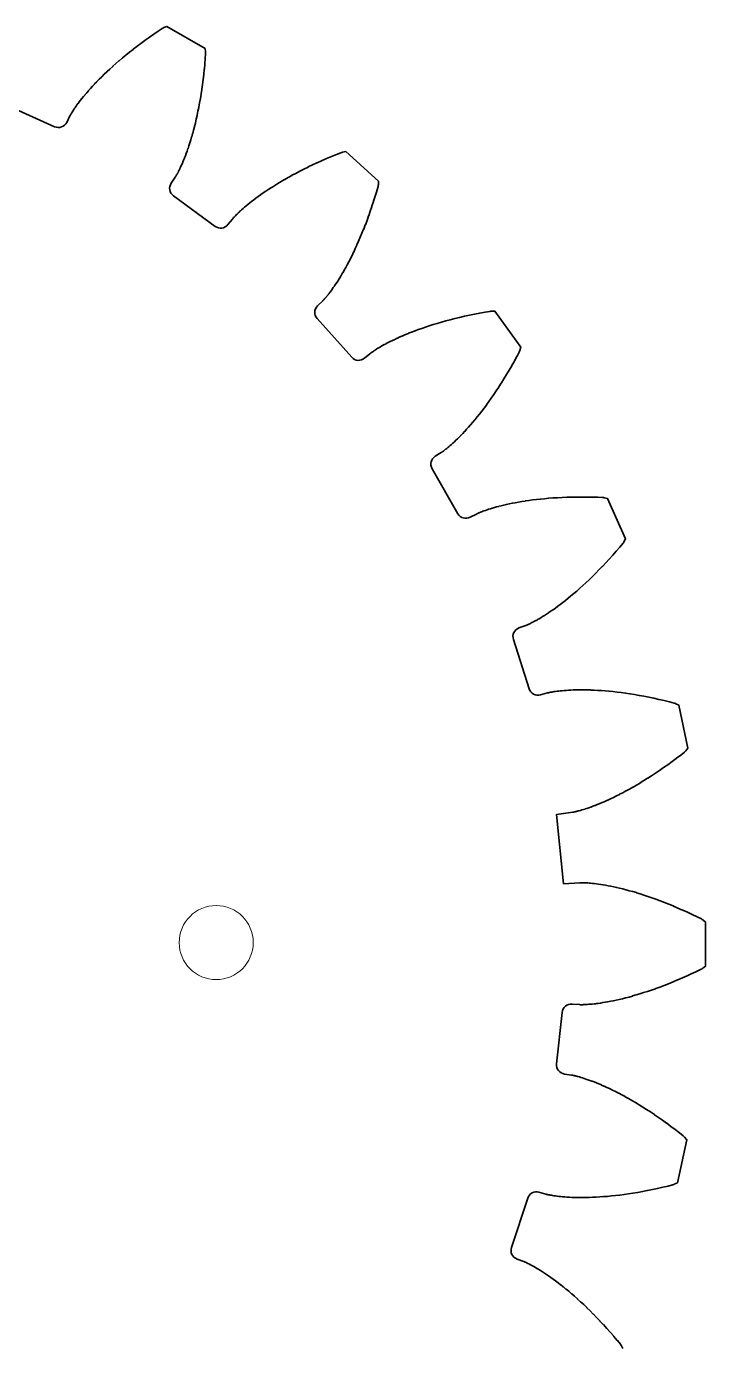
# Model space of a CAD drawing. Header units: millimetres. Extents: x 16327 to 16632, y 30408 to 30707.
# Drawn here: x 16479.3 to 16552.7, y 30551 to 30693.6 of the extents above; entities that cross this region are included whole.
import ezdxf

# ---------------------------------------------------------------- set-up
doc = ezdxf.new("R2010")
doc.units = ezdxf.units.MM
doc.header["$MEASUREMENT"] = 0
doc.layers.add('2D Drafting - General_Pen_No__21', color=7, linetype='Continuous', lineweight=20)
doc.layers.add('2D Drafting - General_Pen_No__6', color=5, linetype='Continuous', lineweight=35)

msp = doc.modelspace()

# ---------------------------------------------------------------- linework, layer by layer
at = {"layer": '2D Drafting - General_Pen_No__21', "linetype": 'Continuous'}
msp.add_circle((16499.78, 30594.64), 4, dxfattribs=at)
at = {"layer": '2D Drafting - General_Pen_No__6', "linetype": 'Continuous', "flags": 128}
msp.add_lwpolyline([(16543.72, 30550.78), (16543.55, 30551.1, 0.048938), (16543.44, 30551.26), (16543.12, 30551.65, 0.003432), (16543.11, 30551.66), (16542.74, 30552.1, 0.002717), (16542.73, 30552.11), (16542.36, 30552.54, 0.003424), (16542.35, 30552.55), (16541.97, 30552.97), (16541.61, 30553.37, 0.00291), (16541.6, 30553.38), (16541.24, 30553.76, 0.00364), (16541.23, 30553.77), (16540.87, 30554.15), (16540.53, 30554.51, 0.004215), (16540.51, 30554.52), (16540.17, 30554.87), (16539.83, 30555.2, 0.003229), (16539.82, 30555.21), (16539.48, 30555.53), (16539.15, 30555.84, 0.004122), (16539.14, 30555.85), (16538.82, 30556.14, 0.002856), (16538.81, 30556.15), (16538.49, 30556.43), (16538.19, 30556.7, 0.004246), (16538.18, 30556.71), (16537.87, 30556.97), (16537.58, 30557.21, 0.003254), (16537.57, 30557.22), (16537.29, 30557.45, 0.003076), (16537.28, 30557.46), (16537, 30557.67, 0.002937), (16536.99, 30557.68), (16536.72, 30557.89, 0.002669), (16536.71, 30557.89), (16536.45, 30558.1), (16536.2, 30558.28, 0.005486), (16536.18, 30558.29), (16535.94, 30558.47), (16535.69, 30558.64), (16535.47, 30558.79, 0.005128), (16535.46, 30558.8), (16535.24, 30558.95), (16535.03, 30559.08, 0.00265), (16535.02, 30559.09), (16534.83, 30559.21, 0.004577), (16534.81, 30559.22), (16534.62, 30559.34), (16534.45, 30559.44, 0.003913), (16534.43, 30559.45), (16534.26, 30559.55), (16534.1, 30559.65), (16533.96, 30559.72, 0.004933), (16533.94, 30559.73), (16533.81, 30559.81), (16533.69, 30559.87, 0.00589), (16533.67, 30559.88), (16533.56, 30559.93, -0.003144), (16533.55, 30559.94), (16533.46, 30559.99, 0.004616), (16533.44, 30559.99), (16533.37, 30560.03, 0.009551), (16533.33, 30560.04), (16533.26, 30560.08), (16533.2, 30560.11, 0.003771), (16533.19, 30560.11), (16533.14, 30560.13, -0.00446), (16533.12, 30560.14), (16533.1, 30560.15, 0.008819), (16533.07, 30560.16), (16533.04, 30560.17, -0.010167), (16533, 30560.19), (16532.28, 30560.45, -0.403025), (16531.68, 30561.7), (16533.43, 30567.02, -0.40278), (16534.65, 30567.67), (16535.39, 30567.46, 0.008514), (16535.43, 30567.45), (16535.45, 30567.45, 0.012931), (16535.5, 30567.43), (16535.52, 30567.43, -0.002636), (16535.53, 30567.43), (16535.58, 30567.42, 0.008071), (16535.61, 30567.41), (16535.67, 30567.4), (16535.77, 30567.38), (16535.86, 30567.36, 0.005833), (16535.88, 30567.36), (16535.99, 30567.34), (16536.12, 30567.32), (16536.26, 30567.29, 0.005492), (16536.28, 30567.29), (16536.43, 30567.27), (16536.59, 30567.25, 0.006771), (16536.61, 30567.25), (16536.79, 30567.23), (16536.98, 30567.21, 0.004702), (16537, 30567.2), (16537.2, 30567.19, 0.00319), (16537.21, 30567.18), (16537.42, 30567.17, 0.003843), (16537.44, 30567.17), (16537.67, 30567.15), (16537.92, 30567.14, 0.004722), (16537.94, 30567.13), (16538.19, 30567.12, 0.00425), (16538.21, 30567.12), (16538.48, 30567.11), (16538.77, 30567.11, 0.00495), (16538.79, 30567.11), (16539.09, 30567.1), (16539.4, 30567.1, 0.003037), (16539.41, 30567.1), (16539.74, 30567.11, 0.003747), (16539.75, 30567.11), (16540.1, 30567.12), (16540.45, 30567.13, 0.003671), (16540.47, 30567.13), (16540.83, 30567.15, 0.003218), (16540.84, 30567.15), (16541.23, 30567.17), (16541.62, 30567.2, 0.004076), (16541.64, 30567.2), (16542.05, 30567.23), (16542.48, 30567.27), (16542.91, 30567.32, 0.004016), (16542.92, 30567.32), (16543.36, 30567.37, 0.003259), (16543.37, 30567.37), (16543.84, 30567.43), (16544.32, 30567.5), (16544.8, 30567.57, 0.003832), (16544.82, 30567.58), (16545.31, 30567.66, 0.002859), (16545.32, 30567.66), (16545.83, 30567.75, 0.00274), (16545.84, 30567.75), (16546.35, 30567.85, 0.003526), (16546.37, 30567.85), (16546.91, 30567.96), (16547.45, 30568.08, 0.003269), (16547.46, 30568.08), (16548.02, 30568.21), (16548.59, 30568.34, 0.003961), (16548.6, 30568.34), (16549.09, 30568.46, 0.04946), (16549.27, 30568.53), (16549.6, 30568.69), (16550.61, 30573.35), (16550.38, 30573.63, 0.050209), (16550.23, 30573.77), (16549.84, 30574.08, 0.003312), (16549.83, 30574.08), (16549.37, 30574.44, 0.002999), (16549.36, 30574.45), (16548.91, 30574.79, 0.0028), (16548.9, 30574.79), (16548.45, 30575.12, 0.003475), (16548.44, 30575.13), (16548, 30575.45), (16547.56, 30575.76), (16547.13, 30576.05, 0.004095), (16547.12, 30576.06), (16546.71, 30576.34, 0.003235), (16546.7, 30576.34), (16546.28, 30576.61), (16545.88, 30576.87, 0.003833), (16545.87, 30576.87), (16545.48, 30577.12, 0.003063), (16545.47, 30577.12), (16545.08, 30577.35), (16544.7, 30577.57, 0.004425), (16544.69, 30577.58), (16544.32, 30577.79), (16543.96, 30577.99, 0.00278), (16543.95, 30578), (16543.6, 30578.19), (16543.27, 30578.36, 0.0054), (16543.25, 30578.37), (16542.92, 30578.54), (16542.6, 30578.7, 0.003822), (16542.59, 30578.71), (16542.28, 30578.86), (16541.98, 30578.99, 0.003043), (16541.97, 30579), (16541.69, 30579.13, 0.003947), (16541.67, 30579.13), (16541.4, 30579.25, 0.002572), (16541.39, 30579.26), (16541.12, 30579.37), (16540.87, 30579.48, 0.004734), (16540.85, 30579.48), (16540.61, 30579.58), (16540.38, 30579.67, 0.003835), (16540.37, 30579.67), (16540.14, 30579.75), (16539.94, 30579.83, 0.003721), (16539.92, 30579.83), (16539.73, 30579.9), (16539.55, 30579.96, 0.005643), (16539.53, 30579.97), (16539.36, 30580.02), (16539.2, 30580.07, 0.004202), (16539.18, 30580.08), (16539.03, 30580.12), (16538.89, 30580.16), (16538.78, 30580.19, 0.00764), (16538.75, 30580.2), (16538.65, 30580.22, -0.003666), (16538.64, 30580.23), (16538.56, 30580.25, 0.008433), (16538.52, 30580.26), (16538.45, 30580.27), (16538.38, 30580.29, 0.005273), (16538.36, 30580.29), (16538.31, 30580.3, 0.005724), (16538.29, 30580.31), (16538.25, 30580.31), (16538.21, 30580.32), (16538.2, 30580.32, 0.005558), (16538.17, 30580.33), (16537.41, 30580.44, -0.402893), (16536.56, 30581.54), (16537.16, 30587.1, -0.403014), (16538.23, 30587.99), (16538.99, 30587.94, 0.010228), (16539.03, 30587.94), (16539.06, 30587.94, 0.010121), (16539.1, 30587.93), (16539.12, 30587.93, 0.003619), (16539.14, 30587.93), (16539.19, 30587.93, 0.003483), (16539.2, 30587.93), (16539.28, 30587.93), (16539.37, 30587.93, 0.003005), (16539.38, 30587.93), (16539.47, 30587.94, 0.002774), (16539.48, 30587.94), (16539.6, 30587.94, 0.003057), (16539.61, 30587.94), (16539.74, 30587.95), (16539.89, 30587.96), (16540.04, 30587.97, 0.003653), (16540.05, 30587.97), (16540.21, 30587.98, 0.004698), (16540.23, 30587.98), (16540.4, 30588, 0.002697), (16540.41, 30588), (16540.61, 30588.02), (16540.81, 30588.04, 0.005078), (16540.83, 30588.05), (16541.05, 30588.07), (16541.28, 30588.11, 0.004132), (16541.3, 30588.11), (16541.54, 30588.15), (16541.81, 30588.19), (16542.07, 30588.24, 0.005527), (16542.1, 30588.24), (16542.38, 30588.3), (16542.67, 30588.36, 0.00268), (16542.69, 30588.36), (16542.99, 30588.42, 0.002505), (16543, 30588.43), (16543.32, 30588.5, 0.003317), (16543.33, 30588.5), (16543.66, 30588.58, 0.002631), (16543.67, 30588.58), (16544.01, 30588.66, 0.002659), (16544.02, 30588.67), (16544.38, 30588.76, 0.00293), (16544.39, 30588.76), (16544.75, 30588.86, 0.004581), (16544.77, 30588.87), (16545.15, 30588.98), (16545.54, 30589.09, 0.003759), (16545.55, 30589.1), (16545.96, 30589.23), (16546.37, 30589.36, 0.003209), (16546.39, 30589.36), (16546.81, 30589.51, 0.003162), (16546.82, 30589.51), (16547.25, 30589.66, 0.003207), (16547.27, 30589.67), (16547.71, 30589.83, 0.002615), (16547.72, 30589.83), (16548.18, 30590.01), (16548.65, 30590.19, 0.003018), (16548.66, 30590.2), (16549.14, 30590.39, 0.002867), (16549.15, 30590.39), (16549.63, 30590.6, 0.003534), (16549.65, 30590.6), (16550.15, 30590.82), (16550.66, 30591.05, 0.00299), (16550.67, 30591.05), (16551.18, 30591.29, 0.003663), (16551.2, 30591.29), (16551.73, 30591.55), (16552.18, 30591.76, 0.051139), (16552.35, 30591.87), (16552.64, 30592.09), (16552.65, 30596.86), (16552.36, 30597.08, 0.049776), (16552.2, 30597.19), (16551.75, 30597.41, 0.003262), (16551.74, 30597.42), (16551.21, 30597.67, 0.003035), (16551.2, 30597.67), (16550.68, 30597.92), (16550.18, 30598.15, 0.003934), (16550.16, 30598.15), (16549.66, 30598.37), (16549.18, 30598.58, 0.00395), (16549.16, 30598.59), (16548.69, 30598.78, 0.002505), (16548.68, 30598.78), (16548.21, 30598.97, 0.003192), (16548.2, 30598.97), (16547.74, 30599.15), (16547.29, 30599.32, 0.00377), (16547.28, 30599.32), (16546.85, 30599.48, 0.002567), (16546.84, 30599.48), (16546.42, 30599.63, 0.003396), (16546.4, 30599.63), (16545.99, 30599.77), (16545.59, 30599.9, 0.003071), (16545.57, 30599.9), (16545.19, 30600.02), (16545.17, 30600.03), (16544.79, 30600.14), (16544.41, 30600.24), (16544.06, 30600.34), (16544.05, 30600.34), (16543.7, 30600.43), (16543.36, 30600.51), (16543.03, 30600.59), (16542.72, 30600.66), (16542.41, 30600.72), (16542.12, 30600.78), (16541.85, 30600.83), (16541.58, 30600.87), (16541.33, 30600.92), (16541.09, 30600.95), (16540.86, 30600.98), (16540.65, 30601.01), (16540.45, 30601.03), (16540.26, 30601.05), (16540.08, 30601.06), (16539.92, 30601.08), (16539.78, 30601.09), (16539.64, 30601.09), (16539.52, 30601.1), (16539.41, 30601.1), (16539.32, 30601.1), (16539.24, 30601.1), (16539.17, 30601.1), (16539.12, 30601.1), (16539.08, 30601.1), (16539.05, 30601.1), (16537.31, 30600.99), (16536.54, 30608.47), (16538.3, 30608.72), (16538.34, 30608.73), (16538.38, 30608.74, 0.006179), (16538.4, 30608.74), (16538.45, 30608.75, -0.002832), (16538.46, 30608.75), (16538.52, 30608.76, 0.009018), (16538.55, 30608.77), (16538.63, 30608.79), (16538.73, 30608.81, 0.003003), (16538.74, 30608.82), (16538.84, 30608.84, 0.004147), (16538.86, 30608.85), (16538.98, 30608.88), (16539.12, 30608.92, 0.004164), (16539.13, 30608.92), (16539.27, 30608.96, 0.003089), (16539.29, 30608.96), (16539.45, 30609.01), (16539.62, 30609.06, 0.006038), (16539.64, 30609.07), (16539.81, 30609.13, 0.004063), (16539.83, 30609.13), (16540.02, 30609.2), (16540.23, 30609.27, 0.006183), (16540.25, 30609.28), (16540.47, 30609.36), (16540.7, 30609.45, 0.002625), (16540.71, 30609.45), (16540.95, 30609.55, 0.003104), (16540.96, 30609.55), (16541.21, 30609.65, 0.003061), (16541.22, 30609.66), (16541.49, 30609.77, 0.003157), (16541.5, 30609.77), (16541.77, 30609.89, 0.002678), (16541.78, 30609.89), (16542.06, 30610.02, 0.003553), (16542.08, 30610.03), (16542.38, 30610.17), (16542.69, 30610.31, 0.004924), (16542.7, 30610.32), (16543.02, 30610.47), (16543.35, 30610.64, 0.003429), (16543.36, 30610.65), (16543.7, 30610.82, 0.002965), (16543.71, 30610.82), (16544.05, 30611.01, 0.004195), (16544.07, 30611.01), (16544.43, 30611.21), (16544.79, 30611.42, 0.004353), (16544.81, 30611.43), (16545.19, 30611.65), (16545.57, 30611.87, 0.004244), (16545.59, 30611.88), (16545.99, 30612.13), (16546.39, 30612.38, 0.003064), (16546.4, 30612.38), (16546.82, 30612.65), (16547.23, 30612.93, 0.004675), (16547.25, 30612.94), (16547.68, 30613.23), (16548.12, 30613.54), (16548.56, 30613.85, 0.003566), (16548.57, 30613.85), (16549.03, 30614.19), (16549.48, 30614.53, 0.003931), (16549.5, 30614.54), (16549.96, 30614.89), (16550.36, 30615.2, 0.051005), (16550.5, 30615.34), (16550.74, 30615.62), (16549.76, 30620.28), (16549.43, 30620.44, 0.049313), (16549.25, 30620.51), (16548.76, 30620.64, 0.003249), (16548.75, 30620.64), (16548.19, 30620.78, 0.00264), (16548.18, 30620.78), (16547.63, 30620.91, 0.003584), (16547.61, 30620.91), (16547.06, 30621.03), (16546.53, 30621.14, 0.002968), (16546.52, 30621.14), (16545.99, 30621.24), (16545.49, 30621.34, 0.004072), (16545.47, 30621.34), (16544.97, 30621.43), (16544.49, 30621.5, 0.003602), (16544.48, 30621.51), (16544.01, 30621.57, 0.002723), (16544, 30621.58), (16543.54, 30621.64, 0.002645), (16543.53, 30621.64), (16543.09, 30621.69, 0.003604), (16543.08, 30621.7), (16542.64, 30621.74), (16542.22, 30621.79, 0.005003), (16542.2, 30621.79), (16541.79, 30621.82), (16541.39, 30621.85), (16541.01, 30621.88, 0.00375), (16541, 30621.88), (16540.63, 30621.9, 0.002674), (16540.62, 30621.9), (16540.27, 30621.91, 0.004049), (16540.26, 30621.92), (16539.91, 30621.92), (16539.59, 30621.93, 0.002884), (16539.57, 30621.93), (16539.26, 30621.93, 0.003442), (16539.25, 30621.93), (16538.94, 30621.93), (16538.66, 30621.93, 0.004441), (16538.64, 30621.93), (16538.36, 30621.92), (16538.1, 30621.91, 0.002922), (16538.09, 30621.91), (16537.85, 30621.9, 0.003181), (16537.84, 30621.89), (16537.61, 30621.88, 0.002966), (16537.6, 30621.88), (16537.37, 30621.86), (16537.16, 30621.84, 0.003565), (16537.15, 30621.84), (16536.96, 30621.83, 0.00289), (16536.95, 30621.82), (16536.78, 30621.8, 0.004609), (16536.76, 30621.8), (16536.6, 30621.78), (16536.44, 30621.76, 0.003279), (16536.43, 30621.76), (16536.3, 30621.74, 0.003937), (16536.28, 30621.74), (16536.17, 30621.72, 0.004756), (16536.15, 30621.72), (16536.04, 30621.7), (16535.94, 30621.68, 0.002846), (16535.92, 30621.68), (16535.86, 30621.67, 0.008147), (16535.82, 30621.66), (16535.77, 30621.65, -0.004084), (16535.75, 30621.64), (16535.69, 30621.63), (16535.66, 30621.62, 0.009624), (16535.62, 30621.62), (16535.6, 30621.61), (16535.59, 30621.61, -0.005951), (16535.56, 30621.6), (16534.82, 30621.39, -0.402782), (16533.6, 30622.05), (16531.89, 30627.38, -0.402887), (16532.49, 30628.62), (16533.22, 30628.89, 0.005025), (16533.24, 30628.9), (16533.26, 30628.9), (16533.3, 30628.92), (16533.34, 30628.93, -0.004556), (16533.35, 30628.94), (16533.39, 30628.96, 0.009891), (16533.42, 30628.97), (16533.48, 30629), (16533.55, 30629.03, 0.007398), (16533.58, 30629.04), (16533.66, 30629.08), (16533.76, 30629.13, 0.005607), (16533.78, 30629.14), (16533.89, 30629.2), (16534.01, 30629.26, 0.006684), (16534.04, 30629.27), (16534.17, 30629.34), (16534.32, 30629.42, 0.00252), (16534.33, 30629.43), (16534.48, 30629.51, 0.004679), (16534.49, 30629.52), (16534.66, 30629.62), (16534.84, 30629.72, 0.003196), (16534.85, 30629.73), (16535.04, 30629.85), (16535.24, 30629.97, 0.004183), (16535.25, 30629.98), (16535.45, 30630.11, 0.00387), (16535.47, 30630.12), (16535.69, 30630.26), (16535.91, 30630.42, 0.002717), (16535.92, 30630.42), (16536.16, 30630.58, 0.004013), (16536.17, 30630.59), (16536.42, 30630.77), (16536.67, 30630.95, 0.002926), (16536.68, 30630.96), (16536.94, 30631.15, 0.003533), (16536.95, 30631.16), (16537.22, 30631.37, 0.00286), (16537.23, 30631.37), (16537.51, 30631.59, 0.003046), (16537.52, 30631.6), (16537.8, 30631.83, 0.003641), (16537.81, 30631.84), (16538.11, 30632.08), (16538.41, 30632.33, 0.003512), (16538.42, 30632.34), (16538.73, 30632.61, 0.003289), (16538.74, 30632.61), (16539.06, 30632.9), (16539.38, 30633.19, 0.002754), (16539.39, 30633.2), (16539.72, 30633.5, 0.003171), (16539.73, 30633.51), (16540.06, 30633.82, 0.003618), (16540.07, 30633.83), (16540.42, 30634.17), (16540.76, 30634.51, 0.005382), (16540.78, 30634.52), (16541.13, 30634.88), (16541.49, 30635.25, 0.004387), (16541.5, 30635.26), (16541.86, 30635.65), (16542.23, 30636.05, 0.003743), (16542.24, 30636.06), (16542.62, 30636.48), (16542.99, 30636.9, 0.004586), (16543, 30636.92), (16543.38, 30637.36), (16543.71, 30637.75, 0.050614), (16543.82, 30637.91), (16543.99, 30638.23), (16542.07, 30642.59), (16541.71, 30642.68, 0.050527), (16541.51, 30642.71), (16541.02, 30642.73, 0.003398), (16541, 30642.73), (16540.42, 30642.75, 0.002538), (16540.41, 30642.75), (16539.85, 30642.76, 0.002957), (16539.83, 30642.76), (16539.28, 30642.76, 0.002749), (16539.27, 30642.76), (16538.72, 30642.76), (16538.19, 30642.75, 0.004351), (16538.18, 30642.75), (16537.65, 30642.74), (16537.15, 30642.72, 0.003607), (16537.14, 30642.72), (16536.66, 30642.69, 0.00269), (16536.64, 30642.69), (16536.17, 30642.66, 0.002505), (16536.16, 30642.66), (16535.7, 30642.62, 0.003292), (16535.69, 30642.62), (16535.25, 30642.58, 0.002605), (16535.24, 30642.58), (16534.81, 30642.54, 0.003628), (16534.79, 30642.54), (16534.37, 30642.49), (16533.96, 30642.44, 0.002784), (16533.95, 30642.44), (16533.56, 30642.39, 0.003301), (16533.55, 30642.39), (16533.17, 30642.34, 0.003203), (16533.16, 30642.33), (16532.8, 30642.28, 0.003046), (16532.79, 30642.27), (16532.44, 30642.22, 0.002956), (16532.43, 30642.21), (16532.09, 30642.15), (16531.77, 30642.09, 0.003831), (16531.75, 30642.09), (16531.44, 30642.02), (16531.15, 30641.96, 0.002533), (16531.14, 30641.96), (16530.86, 30641.89, 0.004832), (16530.85, 30641.89), (16530.58, 30641.82), (16530.32, 30641.76, 0.003351), (16530.31, 30641.75), (16530.07, 30641.69), (16529.85, 30641.63, 0.004033), (16529.83, 30641.62), (16529.62, 30641.56, 0.002732), (16529.61, 30641.56), (16529.41, 30641.5), (16529.23, 30641.44, 0.00606), (16529.21, 30641.44), (16529.04, 30641.38), (16528.87, 30641.32), (16528.74, 30641.27, 0.00744), (16528.71, 30641.26), (16528.58, 30641.22), (16528.47, 30641.17, 0.005463), (16528.45, 30641.17), (16528.35, 30641.12), (16528.25, 30641.08), (16528.18, 30641.05, 0.008995), (16528.14, 30641.04), (16528.08, 30641.01), (16528.04, 30640.99, 0.009271), (16528.01, 30640.98), (16527.97, 30640.96), (16527.94, 30640.94, 0.009374), (16527.9, 30640.92), (16527.22, 30640.57, -0.402882), (16525.89, 30640.96), (16523.11, 30645.82, -0.402838), (16523.44, 30647.16), (16524.09, 30647.57, -0.008791), (16524.13, 30647.59), (16524.14, 30647.6, -0.012078), (16524.18, 30647.63, 0.011124), (16524.23, 30647.66), (16524.25, 30647.67, 0.007538), (16524.28, 30647.69), (16524.33, 30647.73), (16524.41, 30647.79), (16524.49, 30647.86), (16524.57, 30647.92, 0.007335), (16524.6, 30647.94), (16524.69, 30648.01), (16524.81, 30648.11), (16524.92, 30648.2, 0.005673), (16524.94, 30648.22), (16525.06, 30648.33), (16525.2, 30648.44, 0.002986), (16525.21, 30648.45), (16525.35, 30648.59), (16525.51, 30648.72, 0.003817), (16525.52, 30648.73), (16525.68, 30648.89), (16525.85, 30649.05, 0.00383), (16525.86, 30649.06), (16526.03, 30649.24), (16526.22, 30649.42, 0.002836), (16526.23, 30649.43), (16526.41, 30649.62, 0.004341), (16526.43, 30649.64), (16526.62, 30649.84, 0.00312), (16526.63, 30649.85), (16526.83, 30650.08), (16527.04, 30650.31, 0.003777), (16527.05, 30650.32), (16527.27, 30650.56, 0.003113), (16527.27, 30650.57), (16527.49, 30650.83, 0.003189), (16527.5, 30650.84), (16527.73, 30651.11, 0.002933), (16527.74, 30651.12), (16527.97, 30651.41), (16528.21, 30651.7, 0.002836), (16528.22, 30651.71), (16528.46, 30652.02, 0.003947), (16528.47, 30652.03), (16528.72, 30652.36), (16528.97, 30652.7, 0.004182), (16528.98, 30652.71), (16529.24, 30653.07), (16529.5, 30653.44), (16529.76, 30653.82, 0.005348), (16529.77, 30653.83), (16530.04, 30654.23), (16530.31, 30654.64, 0.003175), (16530.31, 30654.65), (16530.58, 30655.07, 0.003732), (16530.59, 30655.08), (16530.86, 30655.51, 0.002933), (16530.87, 30655.52), (16531.14, 30655.98), (16531.42, 30656.45, 0.003407), (16531.43, 30656.46), (16531.71, 30656.94, 0.003251), (16531.71, 30656.95), (16531.99, 30657.45), (16532.27, 30657.96, 0.003532), (16532.28, 30657.98), (16532.51, 30658.41, 0.050493), (16532.59, 30658.6), (16532.69, 30658.95), (16529.9, 30662.82), (16529.54, 30662.83, 0.050351), (16529.34, 30662.81), (16528.84, 30662.73, 0.002846), (16528.83, 30662.73), (16528.26, 30662.63, 0.003622), (16528.25, 30662.62), (16527.68, 30662.51), (16527.14, 30662.4, 0.003041), (16527.13, 30662.4), (16526.59, 30662.28), (16526.08, 30662.16, 0.003606), (16526.06, 30662.16), (16525.55, 30662.04), (16525.07, 30661.91, 0.002893), (16525.06, 30661.91), (16524.59, 30661.79, 0.003092), (16524.58, 30661.78), (16524.11, 30661.65), (16523.67, 30661.52, 0.004564), (16523.65, 30661.52), (16523.22, 30661.39), (16522.8, 30661.25), (16522.4, 30661.12, 0.003022), (16522.39, 30661.12), (16521.99, 30660.98), (16521.62, 30660.85, 0.003425), (16521.61, 30660.84), (16521.26, 30660.71, 0.003154), (16521.24, 30660.71), (16520.9, 30660.58, 0.002558), (16520.89, 30660.58), (16520.57, 30660.45, 0.003586), (16520.55, 30660.44), (16520.24, 30660.31, 0.002539), (16520.23, 30660.31), (16519.93, 30660.18, 0.002528), (16519.92, 30660.18), (16519.64, 30660.05, 0.003202), (16519.62, 30660.05), (16519.35, 30659.92, 0.003379), (16519.34, 30659.92), (16519.08, 30659.79), (16518.83, 30659.68, 0.003536), (16518.82, 30659.67), (16518.58, 30659.55), (16518.35, 30659.44), (16518.15, 30659.33, 0.003457), (16518.13, 30659.32), (16517.95, 30659.22, 0.004564), (16517.93, 30659.22), (16517.75, 30659.11), (16517.58, 30659.02, 0.002637), (16517.57, 30659.01), (16517.42, 30658.92, 0.004021), (16517.41, 30658.92), (16517.26, 30658.83), (16517.13, 30658.75, 0.006585), (16517.11, 30658.74), (16517, 30658.67), (16516.9, 30658.6, 0.005521), (16516.88, 30658.59), (16516.79, 30658.53), (16516.69, 30658.46), (16516.63, 30658.42, 0.003623), (16516.61, 30658.41), (16516.56, 30658.37, 0.005921), (16516.54, 30658.36), (16516.5, 30658.32), (16516.47, 30658.3, 0.008387), (16516.44, 30658.28), (16516.43, 30658.27, -0.003068), (16516.42, 30658.26, 0.007451), (16516.39, 30658.24), (16515.8, 30657.75, -0.402964), (16514.42, 30657.85), (16510.68, 30662.03, -0.402791), (16510.73, 30663.41), (16511.29, 30663.95, -0.005852), (16511.31, 30663.97), (16511.32, 30663.97), (16511.35, 30664.01), (16511.41, 30664.08, 0.00848), (16511.44, 30664.11), (16511.47, 30664.15, -0.004529), (16511.49, 30664.16), (16511.53, 30664.21, 0.008156), (16511.55, 30664.24), (16511.61, 30664.31), (16511.69, 30664.39, 0.004724), (16511.7, 30664.41), (16511.78, 30664.5), (16511.86, 30664.61, 0.00709), (16511.88, 30664.63), (16511.97, 30664.75), (16512.07, 30664.88, 0.004139), (16512.08, 30664.89), (16512.19, 30665.04), (16512.3, 30665.19, 0.004583), (16512.31, 30665.21), (16512.43, 30665.38), (16512.55, 30665.55, 0.006865), (16512.57, 30665.58), (16512.7, 30665.77), (16512.84, 30665.98), (16512.98, 30666.2, 0.004026), (16512.99, 30666.21), (16513.13, 30666.44, 0.004226), (16513.14, 30666.45), (16513.28, 30666.7), (16513.44, 30666.96, 0.003935), (16513.45, 30666.97), (16513.6, 30667.24, 0.003106), (16513.61, 30667.25), (16513.77, 30667.54), (16513.93, 30667.84, 0.004935), (16513.94, 30667.85), (16514.11, 30668.17), (16514.28, 30668.5, 0.003424), (16514.28, 30668.51), (16514.46, 30668.85), (16514.63, 30669.21, 0.004019), (16514.64, 30669.22), (16514.81, 30669.59, 0.002765), (16514.81, 30669.6), (16514.99, 30669.98, 0.002583), (16514.99, 30669.99), (16515.17, 30670.38, 0.003764), (16515.17, 30670.4), (16515.35, 30670.81), (16515.53, 30671.25), (16515.71, 30671.69, 0.003968), (16515.72, 30671.7), (16515.89, 30672.15, 0.003069), (16515.9, 30672.16), (16516.08, 30672.64), (16516.25, 30673.12, 0.004573), (16516.26, 30673.14), (16516.43, 30673.64), (16516.61, 30674.15, 0.003372), (16516.61, 30674.17), (16516.78, 30674.69, 0.003011), (16516.79, 30674.7), (16516.95, 30675.25, 0.002658), (16516.96, 30675.26), (16517.12, 30675.81, 0.003348), (16517.13, 30675.83), (16517.27, 30676.31, 0.050702), (16517.3, 30676.5), (16517.33, 30676.87), (16513.8, 30680.07), (16513.44, 30680, 0.050423), (16513.25, 30679.95), (16512.78, 30679.76, 0.002607), (16512.77, 30679.76), (16512.23, 30679.54, 0.003001), (16512.22, 30679.54), (16511.7, 30679.32, 0.003735), (16511.69, 30679.31), (16511.17, 30679.08), (16510.68, 30678.86, 0.003078), (16510.67, 30678.86), (16510.18, 30678.63), (16509.72, 30678.41, 0.004065), (16509.7, 30678.4), (16509.25, 30678.18), (16508.81, 30677.96, 0.003757), (16508.8, 30677.95), (16508.37, 30677.72), (16507.97, 30677.51, 0.002966), (16507.96, 30677.5), (16507.57, 30677.28, 0.002974), (16507.56, 30677.28), (16507.18, 30677.06, 0.002764), (16507.17, 30677.06), (16506.8, 30676.84), (16506.45, 30676.63, 0.003297), (16506.44, 30676.63), (16506.11, 30676.42, 0.00348), (16506.1, 30676.42), (16505.78, 30676.21, 0.003097), (16505.77, 30676.21), (16505.45, 30676), (16505.16, 30675.81, 0.003035), (16505.15, 30675.8), (16504.86, 30675.6), (16504.6, 30675.42, 0.004217), (16504.58, 30675.41), (16504.33, 30675.23, 0.002708), (16504.32, 30675.22), (16504.07, 30675.04), (16503.85, 30674.87, 0.003956), (16503.83, 30674.86), (16503.61, 30674.69), (16503.41, 30674.53, 0.003638), (16503.4, 30674.52), (16503.21, 30674.37, 0.002825), (16503.2, 30674.36), (16503.02, 30674.21), (16502.85, 30674.07, 0.003831), (16502.84, 30674.06), (16502.68, 30673.92, 0.003032), (16502.68, 30673.92), (16502.53, 30673.78), (16502.4, 30673.67, 0.00408), (16502.38, 30673.66), (16502.26, 30673.54), (16502.15, 30673.44, 0.004701), (16502.14, 30673.42), (16502.04, 30673.32), (16501.94, 30673.23), (16501.86, 30673.15, 0.002538), (16501.86, 30673.14), (16501.79, 30673.07, 0.003329), (16501.78, 30673.06), (16501.73, 30673, 0.003923), (16501.72, 30672.99), (16501.66, 30672.94), (16501.63, 30672.89, 0.003235), (16501.62, 30672.88), (16501.6, 30672.86, 0.0095), (16501.57, 30672.83), (16501.57, 30672.82, -0.004071), (16501.55, 30672.81, 0.007396), (16501.53, 30672.78), (16501.05, 30672.18, -0.403012), (16499.68, 30671.99), (16495.16, 30675.3, -0.403167), (16494.92, 30676.66), (16495.36, 30677.31, -0.010299), (16495.39, 30677.35, 0.008346), (16495.41, 30677.39), (16495.43, 30677.42), (16495.46, 30677.47, 0.005458), (16495.47, 30677.49), (16495.5, 30677.55), (16495.55, 30677.63), (16495.59, 30677.71, 0.006345), (16495.61, 30677.73), (16495.66, 30677.83), (16495.71, 30677.94, 0.00618), (16495.72, 30677.96), (16495.78, 30678.08), (16495.85, 30678.22, 0.00264), (16495.86, 30678.23), (16495.93, 30678.38, 0.004433), (16495.93, 30678.39), (16496.01, 30678.56), (16496.09, 30678.73, 0.004393), (16496.09, 30678.75), (16496.17, 30678.93, 0.00444), (16496.18, 30678.95), (16496.26, 30679.15), (16496.35, 30679.37, 0.004796), (16496.36, 30679.38), (16496.45, 30679.61), (16496.54, 30679.86, 0.004695), (16496.54, 30679.87), (16496.64, 30680.13), (16496.73, 30680.4, 0.004191), (16496.74, 30680.42), (16496.84, 30680.71), (16496.93, 30681, 0.004346), (16496.94, 30681.02), (16497.03, 30681.34), (16497.13, 30681.66, 0.00312), (16497.14, 30681.67), (16497.23, 30682.01, 0.003304), (16497.24, 30682.03), (16497.33, 30682.38, 0.002512), (16497.34, 30682.39), (16497.43, 30682.75, 0.003608), (16497.44, 30682.77), (16497.53, 30683.15, 0.00302), (16497.53, 30683.16), (16497.63, 30683.56), (16497.72, 30683.97, 0.003968), (16497.72, 30683.99), (16497.81, 30684.42), (16497.9, 30684.85, 0.003682), (16497.9, 30684.87), (16497.99, 30685.32, 0.003395), (16497.99, 30685.33), (16498.07, 30685.81), (16498.15, 30686.29, 0.00325), (16498.16, 30686.3), (16498.23, 30686.79, 0.00275), (16498.23, 30686.8), (16498.3, 30687.31, 0.003083), (16498.31, 30687.33), (16498.37, 30687.85, 0.003575), (16498.37, 30687.86), (16498.44, 30688.41), (16498.49, 30688.96, 0.004166), (16498.5, 30688.97), (16498.55, 30689.54), (16498.6, 30690.12, 0.00341), (16498.6, 30690.14), (16498.63, 30690.64, 0.050068), (16498.63, 30690.83), (16498.58, 30691.2), (16494.46, 30693.59), (16494.12, 30693.46, 0.051454), (16493.94, 30693.36), (16493.53, 30693.09, 0.002613), (16493.52, 30693.08), (16493.04, 30692.75, 0.002729), (16493.03, 30692.75), (16492.56, 30692.42, 0.002562), (16492.55, 30692.41), (16492.1, 30692.09, 0.003838), (16492.09, 30692.08), (16491.65, 30691.76), (16491.23, 30691.44, 0.002749), (16491.22, 30691.43), (16490.81, 30691.12, 0.003213), (16490.8, 30691.11), (16490.41, 30690.8, 0.00283), (16490.4, 30690.8), (16490.02, 30690.49, 0.002937), (16490.01, 30690.48), (16489.65, 30690.18, 0.002567), (16489.64, 30690.17), (16489.29, 30689.88, 0.003933), (16489.28, 30689.87), (16488.94, 30689.57), (16488.61, 30689.28, 0.003869), (16488.6, 30689.27), (16488.28, 30688.98), (16487.99, 30688.71, 0.003413), (16487.98, 30688.7), (16487.69, 30688.43, 0.0034), (16487.68, 30688.42), (16487.41, 30688.15), (16487.15, 30687.89, 0.003823), (16487.14, 30687.88), (16486.89, 30687.63, 0.002874), (16486.88, 30687.62), (16486.65, 30687.38, 0.002892), (16486.64, 30687.37), (16486.42, 30687.13), (16486.21, 30686.9, 0.004936), (16486.19, 30686.88), (16486, 30686.66, 0.002583), (16485.99, 30686.65), (16485.8, 30686.43), (16485.62, 30686.22, 0.003582), (16485.61, 30686.21), (16485.45, 30686.02, 0.003861), (16485.44, 30686.01), (16485.28, 30685.82, 0.00259), (16485.28, 30685.81), (16485.13, 30685.62), (16484.99, 30685.44), (16484.87, 30685.28, 0.005459), (16484.85, 30685.26), (16484.74, 30685.11), (16484.64, 30684.96, 0.003099), (16484.63, 30684.95), (16484.53, 30684.82, 0.002969), (16484.53, 30684.81), (16484.44, 30684.68), (16484.36, 30684.57, 0.006962), (16484.35, 30684.54), (16484.29, 30684.45, 0.002574), (16484.28, 30684.44), (16484.22, 30684.34), (16484.17, 30684.26, 0.008479), (16484.15, 30684.23), (16484.11, 30684.16), (16484.08, 30684.11, 0.006978), (16484.07, 30684.08), (16484.04, 30684.04), (16484, 30683.97, 0.005855), (16483.99, 30683.95, 0.006153), (16483.98, 30683.92), (16483.63, 30683.23, -0.403191), (16482.33, 30682.76), (16477.22, 30685.06, -0.402869)], format="xyb", dxfattribs=at)

doc.saveas('drawing.dxf')
